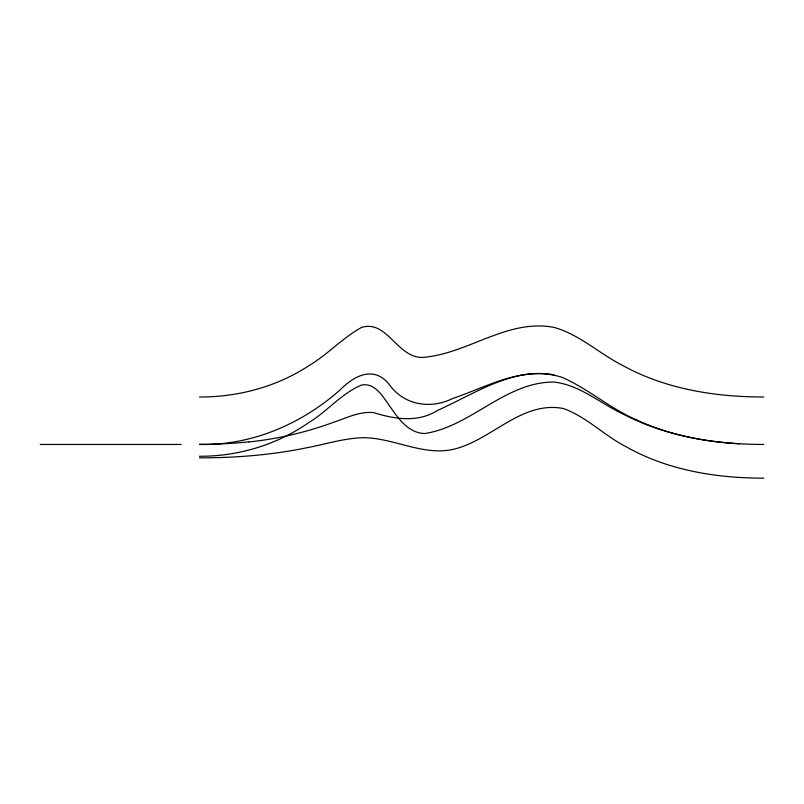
<?xml version="1.0" encoding="UTF-8"?>
<svg xmlns="http://www.w3.org/2000/svg" width="804" height="804" viewBox="0 0 804 804"><rect width="100%" height="100%" fill="white"/><g stroke="black" fill="none" stroke-linecap="round" stroke-linejoin="round"><path stroke-width="1.21" d="M248.949 441.949C277.742 438.934 306.133 432.381 333.288 422.371C346.373 418.08 359.488 411.145 373.669 412.623C394.694 419.145 417.789 422.984 437.748 410.321C476.38 393.156 517.766 363.307 561.885 377.277C587.895 388.533 609.392 407.98 635.391 419.366C675.34 438.24 719.982 444.381 763.8 444.461M199.462 456.25C238.155 456.481 276.707 444.813 308.535 422.763C327.168 411.547 341.409 393.397 361.659 385.005C375.709 382.583 383.397 397.668 390.442 407.125C398.653 419.055 408.894 433.316 424.914 433.507C471.385 426.331 505.294 381.799 554.006 382.061C580.086 384.985 600.447 403.608 623.562 414.291C659.31 432.793 699.359 441.476 739.358 443.788M199.462 396.995C237.803 397.156 276.305 386.925 308.535 365.921C327.449 354.765 342.393 337.911 361.659 327.389C388.181 319.399 397.849 360.493 424.914 357.227C469.054 352.815 508.088 318.605 554.006 327.389C579.905 334.665 599.834 354.092 623.562 365.921C666.275 389.277 715.62 396.985 763.8 396.995M199.462 444.461C251.471 445.677 301.54 424.06 340.092 389.93C355.247 374.493 375.297 365.227 390.442 386.041C405.045 405.357 431.205 409.216 452.361 398.623C485.093 387.498 518.289 368.182 554.006 374.855M199.462 457.858C235.411 457.858 271.44 455.064 306.686 447.778C325.65 444.24 344.323 438.09 363.75 437.708C395.437 438.019 425.798 457.888 457.697 448.18C493.726 437.547 523.263 400.583 563.574 408.573C586.97 417.125 604.698 435.939 626.778 447.104C668.315 470.451 716.676 478.139 763.8 478.179M40.2 444.461L181.131 444.461M248.748 441.848A120.148 28.653 0 0 1 199.462 444.321"/></g></svg>
